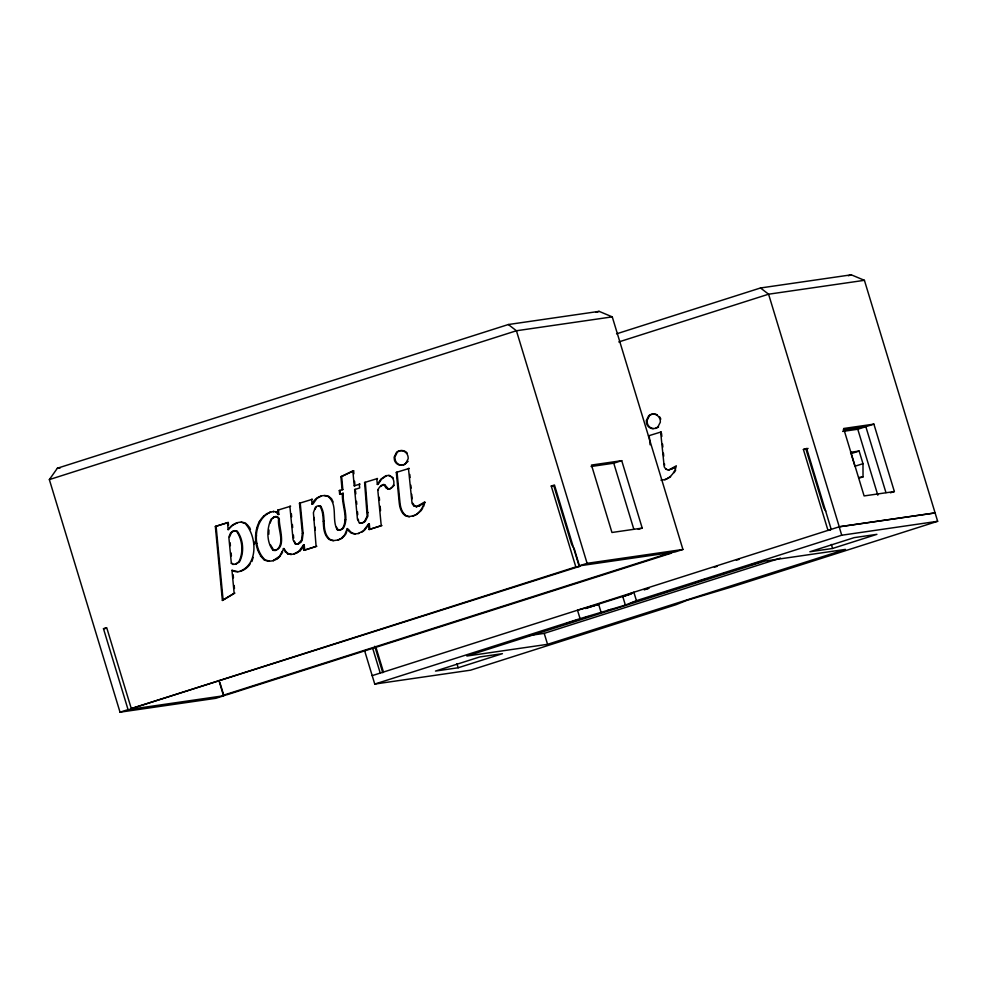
<?xml version="1.0" encoding="UTF-8"?>
<svg xmlns="http://www.w3.org/2000/svg" width="987" height="987" viewBox="0 0 987 987"><rect width="100%" height="100%" fill="white"/><g stroke="black" fill="none" stroke-linecap="round" stroke-linejoin="round"><path stroke-width="1.48" d="M268.822 534.263L268.945 529.92M321.219 496.079L316.95 498.386L312.867 504.135L312.102 504.234L311.621 499.385L312.385 499.274L299.468 503.247L302.355 533.399L301.504 540.111L298.049 543.899L295.162 543.788L293.09 539.79L289.882 506.306L290.634 506.208L277.729 510.18L278.05 514.523L278.803 514.412L278.482 510.069L277.729 510.18M299.468 503.247L300.233 503.148L303.108 533.288L302.256 540L300.887 542.394L298.049 543.899M386.608 475.623L381.624 479.077L378.095 484.333L377.342 484.444L376.75 478.633L377.503 478.522L364.598 482.495L367.152 516.189L364.462 521.531L362.229 522.888L359.416 522.999L357.454 519.273L354.629 489.552L359.7 487.936L359.28 484.198L360.045 484.086L354.222 485.814L352.852 470.922L353.617 470.811L353.889 473.785M364.598 482.495L365.35 482.396L367.904 516.078L365.215 521.42L362.982 522.777L359.416 522.999M337.258 529.711L340.984 529.785L343.205 528.464C349.608 517.916 342.205 504.653 343.242 493.315L342.477 493.426C341.44 504.764 348.855 518.027 342.452 528.576L340.231 529.896L337.258 529.711C331.373 519.631 338.344 504.332 327.906 496.375L324.378 495.548M273.843 560.542L273.091 560.653L280.604 555.57C276.977 560.505 269.969 562.639 264.343 559.987C250.451 547.662 252.61 514.609 273.794 511.451L273.041 511.562L276.212 511.747L278.803 514.412M268.661 561.258L269.426 561.147L265.108 559.876C252.141 547.958 253.116 519.52 270.611 512.105L269.846 512.216M251.895 561.578L253.165 557.445M423.559 506.59L424.916 502.26L424.163 502.371C422.868 508.527 418.673 514.276 412.517 516.226M279.852 555.681L283.948 548.439L285.885 551.671L288.364 553.67L291.313 554.41L287.599 553.781L283.195 548.538M355.308 533.918L351.865 532.943L347.313 528.588L344.697 534.831L341.292 538.347L337.764 540.049M345.45 534.72L346.758 531.598M229.576 536.916L231.365 532.77L234.055 530.71M269.945 523.172L271.228 520.42M314.865 509.526L316.148 507.195M301.454 548.587L302.207 548.476L299.69 551.178L293.929 554.015L298.938 551.289L303.453 544.997L304.206 544.898L304.712 550.141L303.947 550.252L303.453 544.997M302.873 547.279L304.206 544.898M312.102 504.234C314.483 497.769 322.095 493.833 328.659 496.264L331.558 498.743L333.112 501.964M281.258 554.423L282.578 552.115L281.826 552.214M368.546 523.986L369.076 529.501L369.829 529.39L369.311 523.875L368.546 523.986L363.475 530.71L358.269 533.511M369.311 523.875L364.24 530.599M422.769 507.91L421.19 510.563L416.662 514.498M674.146 472.687L675.713 470.046M377.342 484.444L380.871 479.176L385.855 475.722L389.31 475.376L393.344 478.016M369.076 529.501L381.229 525.627L377.787 489.934C379.131 487.529 381.438 483.938 384.671 484.654L388.36 488.91L386.312 488.257L383.918 484.765L382.907 484.617M394.294 485.222L390.334 488.762L387.607 489.021M219.867 682.498L223.889 695.736L215.845 698.302L120.032 712.182L49.35 479.596L57.369 468.233L508.342 324.526L599.121 311.361L612.261 316.864L682.93 549.463L674.874 552.004L579.048 565.896L554.472 485.012L551.252 486.036L575.828 566.92L579.603 566.378L574.224 548.686L571.695 544.651L553.769 485.678L551.252 486.036M250.18 563.861C246.812 569.499 238.089 574.311 231.97 570.301L234.141 593.212L222.383 600.454L215.351 526.466L228.268 522.481L228.528 525.306M408.124 461.311L403.979 464.828L400.438 465.235A7.143 6.835 81.8 0 1 394.442 460.127L394.121 457.228L396.515 452.33A7.291 6.983 81.8 0 1 404.362 451.503A7.291 6.983 81.8 0 1 408.162 458.758L405.669 463.569L403.227 464.939M227.504 522.592L228.17 529.661C231.76 524.011 239.446 520.137 245.849 523.332M344.599 535.608L342.045 538.248L338.516 539.938L332.804 540.703L329.078 539.433C319.652 531.055 326.315 516.25 319.961 506.38L318.752 505.837M415.749 515.091L408.791 516.744L405.361 515.757C401.08 512.821 399.661 507.466 399.192 502.543L396.318 472.391L409.223 468.406L408.47 468.517L412.06 503.407L413.664 505.714L416.267 506.713L424.163 502.371M416.267 506.713L419.722 505.739L424.916 502.26M660.624 431.973L664.226 466.863L665.83 469.158L668.421 470.157L676.317 465.815C675.034 471.983 670.827 477.72 664.683 479.67M274.115 516.867L271.117 519.15C266.712 528.576 266.367 541.912 272.992 550.302C287.982 550.499 278.544 526.799 279.346 519.014L278.889 518.101A3.516 3.368 81.8 0 0 274.867 516.756L274.115 516.867A3.516 3.368 81.8 0 1 278.137 518.212L278.593 519.125C277.273 528.613 285.946 543.529 275.978 550.376M271.869 519.039L274.867 516.756M235.93 564.206L239.52 561.763C244.455 552.498 243.394 539.297 237.102 530.969L233.302 530.821L230.613 532.881L228.824 537.027L231.34 563.318L232.772 564.379L235.93 564.206L235.165 564.317L238.768 561.874C243.69 552.609 242.629 539.408 236.337 531.08L234.684 530.587M380.686 486.468L383.659 484.506M361.501 532.375L363.327 531.191M670.642 476.77L665.435 479.559L660.957 480.188M222.383 600.454L234.906 593.101M389.569 488.873C396.095 486.961 394.899 476.635 388.557 475.475M655.38 428.395L657.836 427.013L660.328 422.202A7.291 6.983 81.8 0 0 656.515 414.959A7.291 6.983 81.8 0 0 648.681 415.774L646.288 420.672L646.596 423.571A7.143 6.835 81.8 0 0 652.604 428.691L656.133 428.284L658.588 426.915M237.608 522.629L232.34 525.491L228.17 529.661M668.421 470.157L674.75 467.665L673.998 467.776M353.617 470.811L341.662 476.561L342.822 489.564L342.07 489.675L340.91 476.659L352.852 470.922M240.1 571.165C258.569 564.07 256.78 535.805 245.097 523.443L241.112 522.16M625.363 605.08L622.809 596.654L633.864 592.249L636.43 600.676L625.363 605.08L580.072 618.639L374.752 684.065L364.585 650.606M723.829 573.2L724.754 572.842M661.783 592.953L662.647 592.644M664.288 592.447L667.015 591.509M576.482 620.218L565.896 623.809M630.631 603.18L634.875 601.725M696.143 582.268L706.063 578.888M723.631 573.558L725.938 572.818M49.35 479.596L516.423 330.756L612.261 316.864M596.185 312.299L599.121 311.361M616.542 333.84L760.508 287.97L851.287 274.818L864.415 280.32L937.65 521.296L732.342 586.759L687.038 600.318L675.984 604.71L470.577 670.173L374.752 684.065M618.775 341.946L768.589 294.2L864.415 280.32M848.351 275.755L851.287 274.818M215.351 526.466L228.268 522.481M339.306 490.564L340.059 490.453L340.441 494.203L339.676 494.314L339.306 490.564L342.822 489.564M339.676 494.314L343.242 493.315M661.376 431.862L648.471 435.847L649.224 435.736L650.1 444.779M303.947 550.252L316.099 546.379L313.41 512.697L315.384 507.306L317.333 505.973L320.726 506.269C327.067 516.152 320.417 530.957 329.831 539.321L333.569 540.592M304.712 550.141L316.852 546.267M369.829 529.39L381.981 525.516M591.065 466.506L613.766 463.211L621.724 460.67L642.216 528.094L638.231 529.365M223.889 695.736L128.063 709.628L103.487 628.719L106.719 627.695L131.296 708.592L579.603 566.378M842.651 431.43L857.777 429.246L873.89 424.126L894.37 491.551L890.385 492.809M830.511 530.007L827.982 530.377L803.406 449.492L806.626 448.456L831.202 529.353M803.406 449.492L808.082 448.443M859.134 451.047L851.102 453.601L854.939 466.246L862.983 463.68L859.134 451.047L850.498 452.293M131.296 708.592L575.828 566.92M579.048 565.896L587.105 563.33L682.93 549.463M120.032 712.182L128.063 709.628M859.023 478.152L863.033 476.869L862.983 463.68M223.395 695.23L667.866 553.596L671.653 553.053L227.183 694.688L223.395 695.23L218.917 680.487M372.198 675.639L839.258 526.787L935.084 512.919L839.172 526.799L841.726 535.225L937.65 521.296M585.291 608.362L630.779 593.878M643.98 589.671L648.385 588.264M714.403 567.229L717.327 566.291M736.401 560.209L739.337 559.284M585.538 608.523L598.653 604.34L601.219 612.779M622.809 596.654L631.544 593.866M644.659 589.683L649.039 588.289M636.43 600.676L841.726 535.225M584.415 617.899L588.659 616.542M606.845 610.756L611.076 609.398M694.058 582.959L694.725 582.749M751.403 564.687L759.509 562.109M528.995 635.579L544.219 633.37L780.495 558.087M458.165 667.767L502.445 653.665L479.756 656.947L435.477 671.061L458.165 667.767L456.932 663.733M832.559 548.464L876.912 534.337L854.211 537.631L809.871 551.758L832.559 548.464L831.338 544.429M547.551 644.326L845.452 549.401L764.765 561.097L466.863 656.022L547.551 644.326L544.219 633.37M658.218 594.396L660.809 593.582M598.653 604.34L577.506 610.213L580.072 618.639M290.56 554.521L294.694 553.904M57.369 468.233L60.392 467.789M340.91 476.659L341.662 476.561M396.318 472.391L397.07 472.279L399.957 502.432C400.414 507.355 401.832 512.709 406.113 515.646L409.556 516.633M354.222 485.814L354.975 485.703M383.918 484.765L384.671 484.654M354.629 489.552L355.394 489.441M377.787 489.934L378.539 489.823M621.724 460.67L591.472 465.062L611.952 532.486L642.216 528.094M873.89 424.126L843.626 428.506L864.106 495.93L894.37 491.551M843.145 429.962L865.92 426.668M266.453 513.696L267.206 513.585M319.961 506.38L320.726 506.269M275.459 511.858L277.865 512.796M263.578 515.806L264.331 515.695M259.297 521.42L260.05 521.309M421.831 504.332L422.584 504.221M256.793 528.366L257.558 528.255M413.664 505.714L417.02 506.602M665.83 469.158L666.583 469.047M367.472 512.648L368.237 512.537M418.969 505.85L419.722 505.739M671.135 469.294L671.888 469.183M323.242 521.259L323.995 521.148M344.944 519.828L345.709 519.717M255.818 535.941L256.583 535.83M302.355 533.399L303.108 533.288M256.151 543.405L256.904 543.294M347.313 528.588L348.201 530.377L348.954 530.278M295.162 543.788L298.802 543.8M257.533 550.055L258.286 549.944M272.992 550.302L275.373 550.549M285.132 551.782L285.885 551.671M260.494 556.384L261.259 556.286M298.938 551.289L299.69 551.178M287.599 553.781L288.364 553.67M296.334 553.004L297.099 552.893M231.34 563.318L232.093 563.207M232.772 564.379L233.524 564.268M264.343 559.987L265.108 559.876M277.014 558.617L277.766 558.519M858.838 477.486L863.033 476.869M231.97 570.301L237.978 571.695M103.487 628.719L105.967 628.361M359.034 533.399L354.543 534.029L351.113 533.054L348.201 530.377M760.508 287.97L768.589 294.2L839.258 526.787M508.342 324.526L516.423 330.756L587.105 563.33M273.757 550.191L270.389 544.713M246.725 524.233L248.465 526.034M412.825 503.296L414.417 505.603M294.188 541.098L295.347 542.813M825.749 511.118L823.849 508.095L805.935 449.122M336.481 527.157L338.023 529.6M277.113 512.907L278.05 514.523M249.329 526.935L250.451 529.464M865.833 426.68L885.956 492.612M857.777 429.246L877.825 495.203M613.766 463.211L633.802 529.168M375.862 647.04L383.462 672.048M374.752 646.3L382.771 672.702M372.63 648.064L380.229 673.072M358.207 519.162L358.565 520.581M664.448 463.791L664.609 465.321M253.869 541.308L254.177 544.256M661.524 433.379L661.821 436.427M662.548 444.027L662.845 447.062M663.424 453.156L663.708 456.191M409.802 474.488L410.098 477.535M410.826 485.135L411.123 488.183M411.702 494.265L412.134 498.83M379.255 497.263L379.551 500.236M380.118 506.183L380.55 510.649M314.1 517.447L314.359 520.112M315.026 527.058L315.309 530.019M291.362 513.808L291.659 516.843M292.386 524.455L292.67 527.49M293.398 535.102L293.694 538.137M230.131 542.751L230.415 545.675M231.118 552.979L231.402 555.903M355.53 490.921L355.801 493.895M356.504 501.31L356.776 504.283M357.479 511.698L357.763 514.671M233.166 574.779L233.45 577.827M234.178 585.464L234.462 588.523M216.116 526.355L223.136 600.343M354.567 481.237L354.839 484.21M653.357 428.58A7.143 6.835 81.8 0 1 647.361 423.46L647.04 420.561L649.434 415.663A7.291 6.983 81.8 0 1 657.268 414.848M659.415 416.625A7.291 6.983 81.8 0 1 660.784 419.191M401.203 465.124A7.143 6.835 81.8 0 1 395.195 460.016L394.874 457.117L397.28 452.219A7.291 6.983 81.8 0 1 405.114 451.392A7.291 6.983 81.8 0 1 407.261 453.169"/></g></svg>
